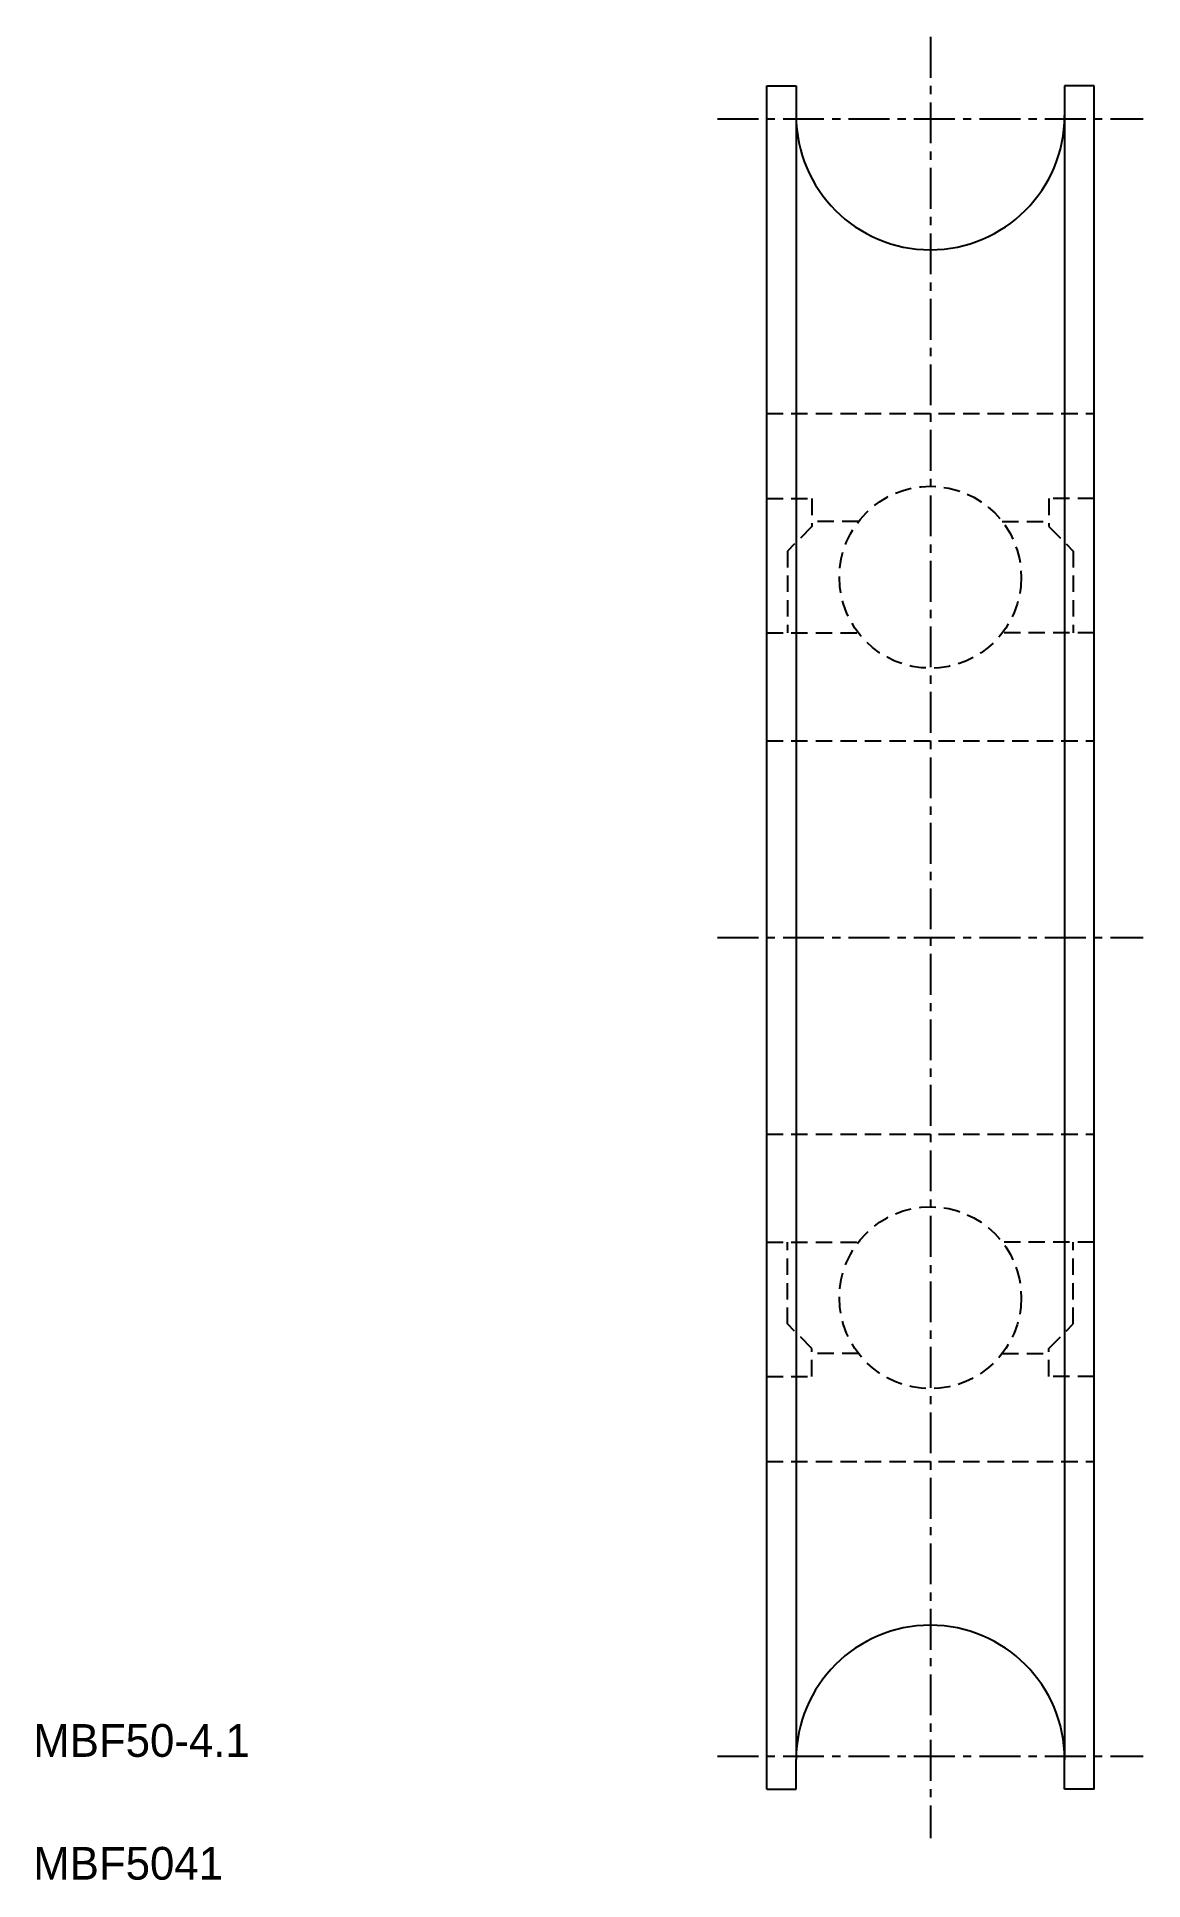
# Model space of a CAD drawing. Extents: x 2.6 to 36.4, y 2.5 to 58.8.
import ezdxf

# ---------------------------------------------------------------- set-up
doc = ezdxf.new("R2010")
doc.units = 0
doc.linetypes.add('CENTER', pattern=[2, 1.25, -0.25, 0.25, -0.25])
doc.linetypes.add('DASHED', pattern=[0.75, 0.5, -0.25])
doc.layers.get('0').update_dxf_attribs({"linetype": 'CONTINUOUS'})
doc.layers.add('CENTER', color=1, linetype='CENTER')

msp = doc.modelspace()

# ---------------------------------------------------------------- linework, layer by layer
at = {"color": 7, "linetype": 'CONTINUOUS'}
for p, q in [((24.903, 57.268), (25.803, 57.268)), ((24.903, 5.268), (24.903, 57.268)), ((25.803, 57.268), (25.803, 56.368)), ((34.903, 57.268), (34.003, 57.268)), ((34.003, 57.268), (34.003, 56.368)), ((34.903, 5.268), (34.903, 57.268)), ((25.803, 56.368), (25.803, 6.168)), ((34.003, 56.368), (34.003, 6.168)), ((25.803, 5.268), (25.803, 6.168)), ((34.003, 5.268), (34.003, 6.168)), ((24.903, 5.268), (25.803, 5.268)), ((34.903, 5.268), (34.003, 5.268))]:
    msp.add_line(p, q, dxfattribs=at)
at = {"color": 3, "linetype": 'DASHED'}
for p, q in [((24.903, 47.268), (34.903, 47.268)), ((24.903, 44.668), (26.286, 44.668)), ((26.286, 44.668), (26.286, 43.818)), ((34.903, 44.668), (33.52, 44.668)), ((33.52, 44.668), (33.52, 43.818)), ((27.705, 43.968), (26.286, 43.968)), ((32.1, 43.968), (33.52, 43.968)), ((26.286, 43.818), (25.536, 43.068)), ((33.52, 43.818), (34.27, 43.068)), ((25.536, 43.068), (25.536, 40.568)), ((34.27, 43.068), (34.27, 40.568)), ((24.903, 40.568), (27.705, 40.568)), ((34.903, 40.568), (32.1, 40.568)), ((24.903, 37.268), (34.903, 37.268)), ((24.903, 25.268), (34.903, 25.268)), ((24.903, 21.968), (27.705, 21.968)), ((25.536, 19.468), (25.536, 21.968)), ((34.903, 21.968), (32.1, 21.968)), ((34.27, 19.468), (34.27, 21.968)), ((26.286, 18.718), (25.536, 19.468)), ((33.52, 18.718), (34.27, 19.468)), ((26.286, 17.868), (26.286, 18.718)), ((33.52, 17.868), (33.52, 18.718)), ((27.705, 18.568), (26.286, 18.568)), ((32.1, 18.568), (33.52, 18.568)), ((24.903, 17.868), (26.286, 17.868)), ((34.903, 17.868), (33.52, 17.868)), ((24.903, 15.268), (34.903, 15.268))]:
    msp.add_line(p, q, dxfattribs=at)
for centre in [(29.903, 42.268), (29.903, 42.268), (29.903, 20.268), (29.903, 20.268)]:
    msp.add_circle(centre, 2.778, dxfattribs=at)
at = {"color": 7, "linetype": 'CONTINUOUS'}
for centre, start, end in [((29.903, 56.368), 180, 0), ((29.903, 6.168), 0, 180)]:
    msp.add_arc(centre, 4.1, start, end, dxfattribs=at)
at = {"layer": 'CENTER', "color": 1, "linetype": 'CENTER'}
for p, q in [((29.903, 58.768), (29.903, 3.768)), ((23.403, 56.268), (36.403, 56.268)), ((23.403, 31.268), (36.403, 31.268)), ((23.403, 6.268), (36.403, 6.268))]:
    msp.add_line(p, q, dxfattribs=at)

# ---------------------------------------------------------------- texts
at = {"color": 7, "linetype": 'CONTINUOUS'}
for s, p in [('MBF50-4.1', (2.5, 6.25)), ('MBF5041', (2.5, 2.5))]:
    msp.add_text(s, height=1, dxfattribs=at).set_placement(p)

doc.saveas('drawing.dxf')
